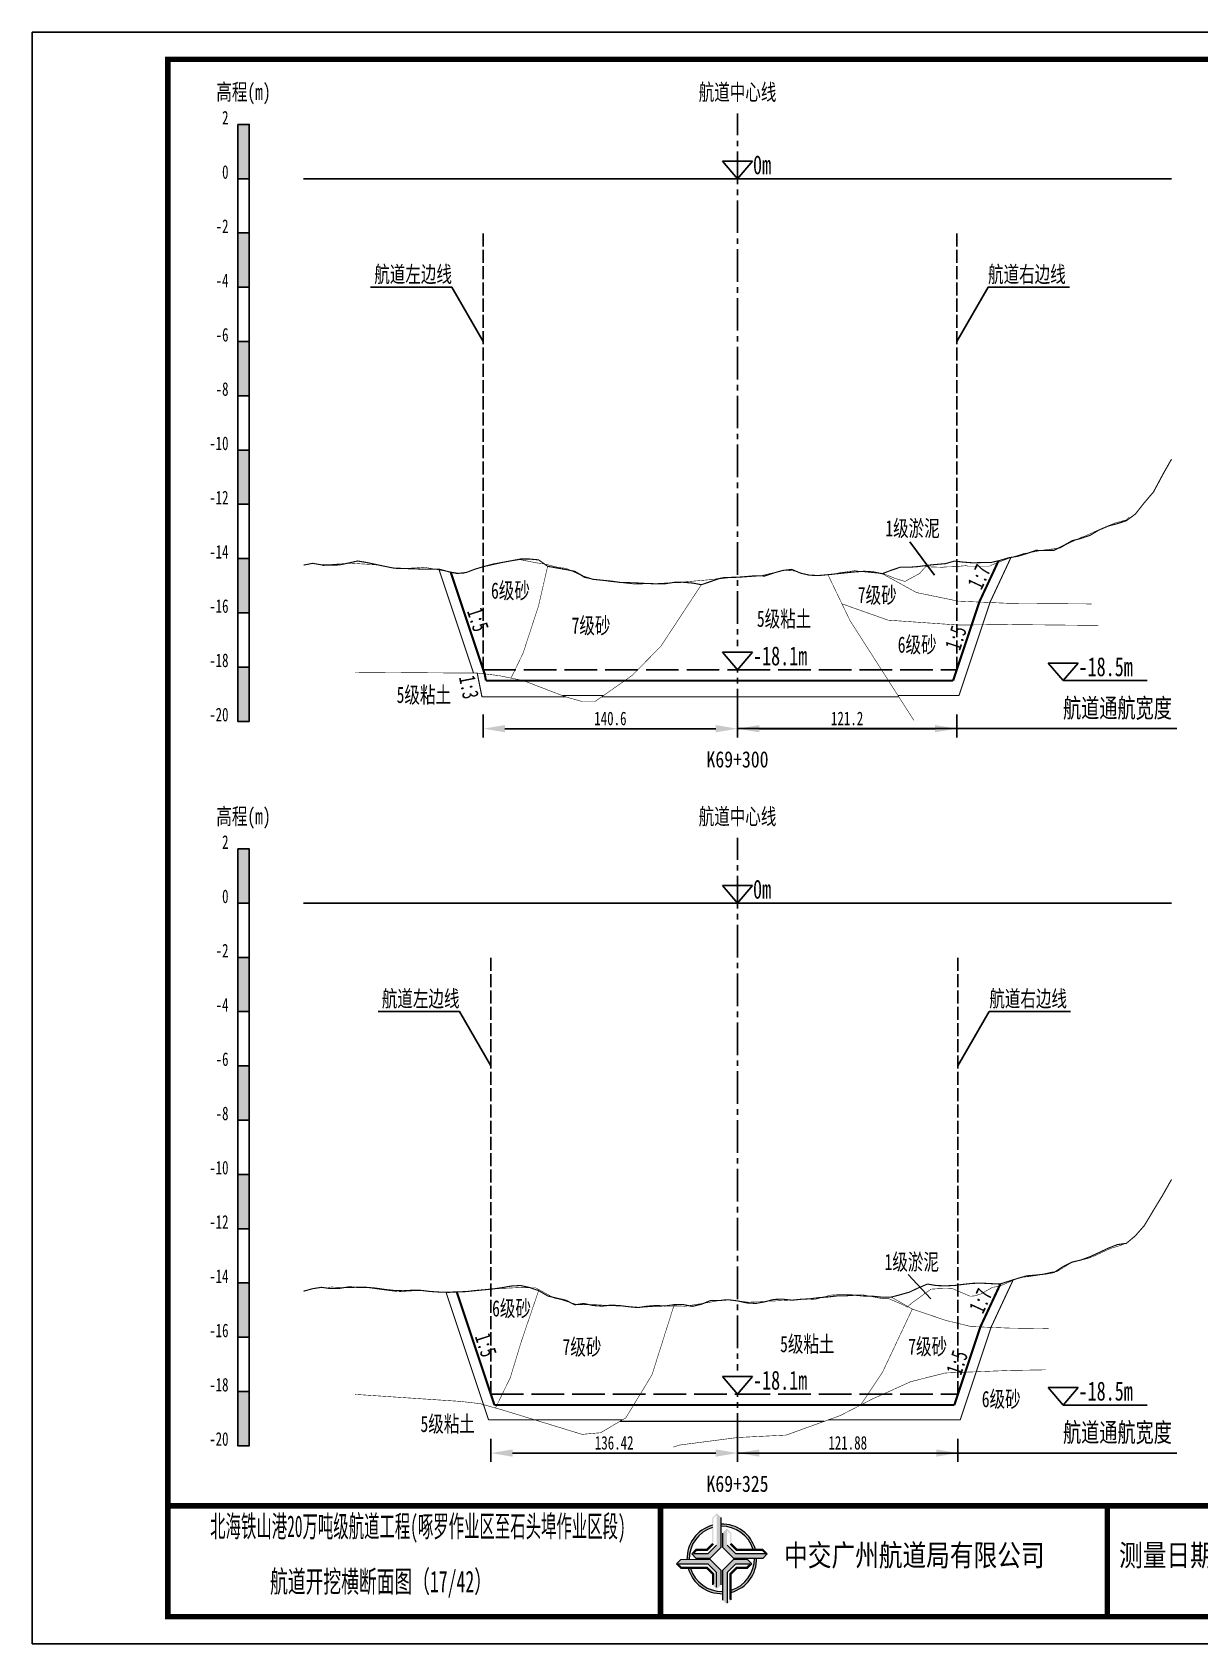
# Model space of a CAD drawing. Header units: millimetres. Extents: x 0 to 1680, y -8762 to 0.
# Drawn here: x 0 to 215.2, y -8761.5 to -8464.5 of the extents above; entities that cross this region are included whole.
import ezdxf
from ezdxf.enums import TextEntityAlignment as Align

# ---------------------------------------------------------------- set-up
doc = ezdxf.new("R2010")
doc.units = ezdxf.units.MM
for name, pattern in [('ACAD_ISO02W100', [15, 12, -3]), ('ACAD_ISO05W100', [33, 24, -3, 0, -3, 0, -3]), ('CENTER2', [1.125, 0.75, -0.125, 0.125, -0.125])]:
    doc.linetypes.add(name, pattern=pattern)
for name, color, linetype in [('0-桩号', 1, 'Continuous'), ('0-航道左右边线标注', 8, 'Continuous'), ('1-疏浚底高', 7, 'Continuous'), ('1-通航宽度', 7, 'Continuous'), ('1-通航底高', 7, 'Continuous'), ('202601', 5, 'Continuous'), ('DMX', 20, 'Continuous'), ('L1', 7, 'Continuous'), ('图幅外框线', 145, 'Continuous'), ('地质分层', 6, 'Continuous'), ('坡比', 1, 'Continuous'), ('尺寸标注', 1, 'Continuous'), ('开挖线', 4, 'Continuous'), ('标尺', 7, 'Continuous'), ('超挖线', 3, 'Continuous'), ('辅助框', 7, 'Continuous'), ('通航底面线', 7, 'ACAD_ISO02W100')]:
    doc.layers.add(name, color=color, linetype=linetype)
doc.styles.get("Standard").update_dxf_attribs({"font": 'arial.ttf'})
doc.styles.add('仿宋', font='仿宋_GB2312.ttf', dxfattribs={"width": 0.8})
doc.styles.add('仿宋GB2312', font='仿宋_GB2312.ttf', dxfattribs={"width": 0.7, "height": 2.5})
doc.styles.add('仿宋体', font='仿宋_GB2312.ttf', dxfattribs={"width": 0.8})
doc.dimstyles.new('2000', dxfattribs={"dimtxt": 3, "dimasz": 2.5, "dimexe": 1.25, "dimexo": 0.625, "dimtad": 1, "dimlfac": 2, "dimdsep": 46, "dimtxsty": 'Standard', "dimcen": 2.5, "dimadec": 0, "dimazin": 0, "dimtfac": 1, "dimtmove": 0, "dimatfit": 3, "dimfxl": 0, "dimarcsym": 0})

# ---------------------------------------------------------------- blocks, each defined once
blk = doc.blocks.new('标尺')
at = {"layer": '标尺', "linetype": 'Continuous'}
for points in [[(-2.116669999959413, 100), (0, 100), (0, 90), (-2.116669999959413, 90)], [(-2.116669999959413, 80), (0, 80), (0, 70), (-2.116669999959413, 70)], [(-2.116669999959413, 60), (0, 60), (0, 50), (-2.116669999959413, 50)], [(-2.116669999959413, 40), (0, 40), (0, 30), (-2.116669999959413, 30)], [(-2.116669999959413, 20), (0, 20), (0, 10), (-2.116669999959413, 10)], [(-2.116669999959413, 0), (0, 0), (0, -10), (-2.116669999959413, -10)]]:
    blk.add_hatch(color=256, dxfattribs=at).paths.add_polyline_path(points)
for p, q in [((-2.116669999959413, -10), (-2.116669999959413, 100)), ((0, -10), (0, 100)), ((-2.116669999959413, 80), (0, 80)), ((-2.116669999959413, 70), (0, 70)), ((-2.116669999959413, 60), (0, 60)), ((-2.116669999959413, 50), (0, 50)), ((-2.116669999959413, 40), (0, 40)), ((-2.116669999959413, 30), (0, 30)), ((-2.116669999959413, 20), (0, 20)), ((-2.116669999959413, 10), (0, 10)), ((-2.116669999959413, 0), (0, 0)), ((-2.116669999959413, -10), (0, -10))]:
    blk.add_line(p, q, dxfattribs=at)
at = {"layer": '标尺'}
for points in [[(-2.116669999959413, 100), (0, 100), (0, 90), (-2.116669999959413, 90)], [(-2.116669999959413, 100), (0, 100), (0, 90), (-2.116669999959413, 90)], [(-2.116669999959413, 80), (0, 80), (0, 70), (-2.116669999959413, 70)], [(-2.116669999959413, 80), (0, 80), (0, 70), (-2.116669999959413, 70)], [(-2.116669999959413, 60), (0, 60), (0, 50), (-2.116669999959413, 50)], [(-2.116669999959413, 60), (0, 60), (0, 50), (-2.116669999959413, 50)], [(-2.116669999959413, 40), (0, 40), (0, 30), (-2.116669999959413, 30)], [(-2.116669999959413, 40), (0, 40), (0, 30), (-2.116669999959413, 30)], [(-2.116669999959413, 20), (0, 20), (0, 10), (-2.116669999959413, 10)], [(-2.116669999959413, 20), (0, 20), (0, 10), (-2.116669999959413, 10)], [(-2.116669999959413, 0), (0, 0), (0, -10), (-2.116669999959413, -10)], [(-2.116669999959413, 0), (0, 0), (0, -10), (-2.116669999959413, -10)]]:
    blk.add_lwpolyline(points, close=True, dxfattribs=at)
at = {"layer": '标尺', "style": '仿宋GB2312', "width": 0.7}
blk.add_text('高程(m)', height=3, dxfattribs=at).set_placement((-1.058334999950603, 106.0000000009313), align=Align.MIDDLE_CENTER)
for s, p in [('2', (-3.816669999971054, 100)), ('0', (-3.816669999971054, 90)), ('-2', (-3.816669999971054, 80)), ('-4', (-3.816669999971054, 70)), ('-6', (-3.816669999971054, 60)), ('-8', (-3.816669999971054, 50)), ('-10', (-3.816669999971054, 40)), ('-12', (-3.816669999971054, 30)), ('-14', (-3.816669999971054, 20)), ('-16', (-3.816669999971054, 10)), ('-18', (-3.816669999971054, 0)), ('-20', (-3.816669999971054, -10))]:
    blk.add_text(s, height=2.5, dxfattribs=at).set_placement(p, align=Align.RIGHT)
blk = doc.blocks.new('*D237')
at = {"layer": 'Defpoints', "color": 0, "ltscale": 0.5}
for p in [(83.13271095923291, -8582), (130, -8582), (130, -8592.852898100908)]:
    blk.add_point(p, dxfattribs=at)
at = {"layer": '尺寸标注', "color": 0, "lineweight": -2, "ltscale": 0.5}
for p, q in [((83.13271095923291, -8590.25), (83.13271095923291, -8594.452898100908)), ((130, -8590.25), (130, -8594.452898100908)), ((87.13271095923291, -8592.852898100908), (126, -8592.852898100908))]:
    blk.add_line(p, q, dxfattribs=at)
at = {"layer": '尺寸标注', "color": 0, "ltscale": 0.5}
for points in [[(87.13271095923291, -8592.186231434242), (87.13271095923291, -8593.519564767574), (83.13271095923291, -8592.852898100908)], [(126, -8592.186231434242), (126, -8593.519564767574), (130, -8592.852898100908)]]:
    blk.add_solid(points, dxfattribs=at)
at = {"layer": '尺寸标注', "color": 0, "ltscale": 0.5, "insert": (106.5663554796164, -8590.977898100908), "char_height": 2.5, "attachment_point": 5, "style": '仿宋GB2312'}
blk.add_mtext('140.6', dxfattribs=at)
blk = doc.blocks.new('*D238')
at = {"layer": 'Defpoints', "color": 0, "ltscale": 0.5}
for p in [(84.5277991896918, -8715.5), (130, -8715.5), (130, -8726.352867684845)]:
    blk.add_point(p, dxfattribs=at)
at = {"layer": '尺寸标注', "color": 0, "lineweight": -2, "ltscale": 0.5}
for p, q in [((84.5277991896918, -8723.75), (84.5277991896918, -8727.952867684846)), ((130, -8723.75), (130, -8727.952867684846)), ((88.5277991896918, -8726.352867684845), (126, -8726.352867684845))]:
    blk.add_line(p, q, dxfattribs=at)
at = {"layer": '尺寸标注', "color": 0, "ltscale": 0.5}
for points in [[(88.5277991896918, -8725.68620101818), (88.5277991896918, -8727.019534351512), (84.5277991896918, -8726.352867684845)], [(126, -8725.68620101818), (126, -8727.019534351512), (130, -8726.352867684845)]]:
    blk.add_solid(points, dxfattribs=at)
at = {"layer": '尺寸标注', "color": 0, "ltscale": 0.5, "insert": (107.2638995948459, -8724.477867684845), "char_height": 2.5, "attachment_point": 5, "style": '仿宋GB2312'}
blk.add_mtext('136.42', dxfattribs=at)
blk = doc.blocks.new('*D33')
at = {"layer": 'Defpoints', "color": 0, "ltscale": 0.5}
for p in [(130, -8582), (170.399614835463, -8582), (170.399614835463, -8592.852842388398)]:
    blk.add_point(p, dxfattribs=at)
at = {"layer": '尺寸标注', "color": 0, "lineweight": -2, "ltscale": 0.5}
for p, q in [((130, -8590.25), (130, -8594.452842388398)), ((170.399614835463, -8590.25), (170.399614835463, -8594.452842388398)), ((134, -8592.852842388398), (166.399614835463, -8592.852842388398))]:
    blk.add_line(p, q, dxfattribs=at)
at = {"layer": '尺寸标注', "color": 0, "ltscale": 0.5}
for points in [[(134, -8592.186175721732), (134, -8593.519509055064), (130, -8592.852842388398)], [(166.399614835463, -8592.186175721732), (166.399614835463, -8593.519509055064), (170.399614835463, -8592.852842388398)]]:
    blk.add_solid(points, dxfattribs=at)
at = {"layer": '尺寸标注', "color": 0, "ltscale": 0.5, "insert": (150.1998074177315, -8590.977842388398), "char_height": 2.5, "attachment_point": 5, "style": '仿宋GB2312'}
blk.add_mtext('121.2', dxfattribs=at)
blk = doc.blocks.new('*D34')
at = {"layer": 'Defpoints', "color": 0, "ltscale": 0.5}
for p in [(130, -8715.5), (170.626799936153, -8715.5), (170.626799936153, -8726.352811647663)]:
    blk.add_point(p, dxfattribs=at)
at = {"layer": '尺寸标注', "color": 0, "lineweight": -2, "ltscale": 0.5}
for p, q in [((130, -8723.75), (130, -8727.952811647663)), ((170.626799936153, -8723.75), (170.626799936153, -8727.952811647663)), ((134, -8726.352811647663), (166.626799936153, -8726.352811647663))]:
    blk.add_line(p, q, dxfattribs=at)
at = {"layer": '尺寸标注', "color": 0, "ltscale": 0.5}
for points in [[(134, -8725.686144980997), (134, -8727.019478314329), (130, -8726.352811647663)], [(166.626799936153, -8725.686144980997), (166.626799936153, -8727.019478314329), (170.626799936153, -8726.352811647663)]]:
    blk.add_solid(points, dxfattribs=at)
at = {"layer": '尺寸标注', "color": 0, "ltscale": 0.5, "insert": (150.3133999680765, -8724.477811647663), "char_height": 2.5, "attachment_point": 5, "style": '仿宋GB2312'}
blk.add_mtext('121.88', dxfattribs=at)
blk = doc.blocks.new('通航底高')
at = {"layer": '1-通航底高'}
for p, q in [((-2.762494692986365, 3.232132659759372), (5.923793651163578e-06, 6.932765245437622e-06)), ((2.762506540631875, 3.232132659759372), (-2.762494692986365, 3.232132659759372)), ((5.923793651163578e-06, 6.932765245437622e-06), (2.762506540631875, 3.232132659759372))]:
    blk.add_line(p, q, dxfattribs=at)
at = {"layer": '1-通航底高', "style": '仿宋', "width": 0.7}
blk.add_attdef('通航底高', (2.856129719933961, 0.8203305718488991), '', height=3.5, dxfattribs=at)
blk = doc.blocks.new('疏浚底高')
at = {"layer": '1-疏浚底高'}
for p, q in [((-2.762500616780017, 3.232125726994127), (0, 0)), ((2.762500616838224, 3.232125726994127), (-2.762500616780017, 3.232125726994127)), ((0, 0), (2.762500616838224, 3.232125726994127)), ((-5.923793651163578e-06, -6.932765245437622e-06), (15.51466270413067, -6.932765245437622e-06))]:
    blk.add_line(p, q, dxfattribs=at)
at = {"layer": '1-疏浚底高', "style": '仿宋', "width": 0.7}
blk.add_attdef('疏浚底高', (2.856123796140309, 0.8203236390836537), '', height=3.5, dxfattribs=at)

msp = doc.modelspace()

# ---------------------------------------------------------------- hatches: boundary and pattern name
at = {"layer": '辅助框'}
h = msp.add_hatch(color=5, dxfattribs=at)
h.paths.add_polyline_path([(126.9546421006706, -8738.245531914723), (126.1757059281853, -8737.467633330834), (125.3669512681749, -8738.276153838646), (125.3669512681749, -8743.036597661983), (124.2904413530019, -8744.112023077023), (122.3438002488699, -8744.112023077023), (121.5476570176866, -8744.907358599197), (122.3430715379503, -8745.699178399098), (124.9786409013358, -8745.699178399098), (126.9546421006706, -8743.723855132592)])
h.paths.add_polyline_path([(126.1454878373828, -8743.335033672583), (124.5901777513114, -8744.890380010616), (121.8645652055529, -8744.890380010616), (122.4652603746143, -8744.292388775122), (124.4098916063097, -8744.292388775122), (125.546555677959, -8743.124466802608), (125.546555677959, -8738.36502188064), (126.1454878373828, -8737.767331255447)], flags=16)
h = msp.add_hatch(color=5, dxfattribs=at)
edge = h.paths.add_edge_path()
edge.add_ellipse((127.1048981645194, -8745.849361724388), major_axis=(-6.017077195920141, 1.733884546287947e-06), ratio=0.9999999825377229, start_angle=-73.21171767175571, end_angle=1.446762146054482, ccw=False)
edge.add_line((125.3669512681749, -8740.088740435134), (125.3669512681749, -8739.66756462265))
edge.add_ellipse((127.1048981645194, -8745.849361724388), major_axis=(-6.421454345493813, 3.783831980513644e-06), ratio=0.9999999825377264, start_angle=-74.29719975771904, end_angle=1.35689506309039)
edge.add_line((120.6852443925527, -8746.001418438209), (121.089739078888, -8746.00127962519))
edge = h.paths.add_edge_path()
edge.add_ellipse((127.1048981645194, -8745.849361724388), major_axis=(-6.017077195920906, 2.624791690933952e-07), ratio=0.9999999825377339, start_angle=196.7802887631043, end_angle=271.43091869106274, ccw=False)
edge.add_line((132.8657615312126, -8744.112217217458), (133.2869208646503, -8744.112217217458))
edge.add_ellipse((127.1048981645194, -8745.849361724388), major_axis=(-6.42145434549481, 2.055023733972632e-07), ratio=0.9999999825377471, start_angle=195.6953323995753, end_angle=271.3407921785149)
edge.add_line((126.9546421006706, -8739.429665483964), (126.9546421006706, -8739.83416081859))
edge = h.paths.add_edge_path()
edge.add_ellipse((127.1048981645194, -8745.849361724388), major_axis=(-6.421454345494847, 2.398647111377442e-07), ratio=0.9999999825377328, start_angle=105.7065267224622, end_angle=181.3336320078198)
edge.add_line((133.524613075414, -8745.699907793532), (133.1201189922181, -8745.699907793532))
edge.add_ellipse((127.1048981645194, -8745.849361724388), major_axis=(-6.017077195920033, 3.038804149501319e-06), ratio=0.9999999825377467, start_angle=106.79232762585761, end_angle=181.4233031416354, ccw=False)
edge.add_line((128.8432505388048, -8751.609860479366), (128.8432505388048, -8752.031044626961))
edge = h.paths.add_edge_path()
edge.add_ellipse((127.1048981645194, -8745.849361724388), major_axis=(6.017077195919978, 2.129043967020969e-06), ratio=0.9999999825377341, start_angle=196.8039056354283, end_angle=271.4347580706571, ccw=False)
edge.add_line((121.344752037206, -8747.588882915747), (120.9235845126298, -8747.589027449381))
edge.add_ellipse((127.1048981645194, -8745.849361724388), major_axis=(6.421454345494965, 1.010893226884053e-06), ratio=0.9999999825377122, start_angle=195.7186902341801, end_angle=271.3444001294426)
edge.add_line((127.2555596849111, -8752.269048223508), (127.2555596849111, -8751.864552247775))
h = msp.add_hatch(color=5, dxfattribs=at)
h.paths.add_polyline_path([(129.2303930924919, -8745.699907793532), (134.7087164384511, -8745.699907793532), (135.4866149797228, -8744.92097168542), (134.6780945359853, -8744.112217217458), (129.9176505204823, -8744.112217217458), (128.8422251481798, -8743.035707109939), (128.8422251481798, -8741.089066240798), (128.0468895402637, -8740.292922881616), (127.2550698900011, -8741.088337358964), (127.2550698900011, -8743.723906744015)])
h.paths.add_polyline_path([(128.0638683000293, -8743.33544348718), (128.0638683000293, -8740.609831133377), (128.6618594285634, -8741.2105261531), (128.6618594285634, -8743.155157427322), (129.8297815507439, -8744.291821563256), (134.5892263871816, -8744.291821563256), (135.1869169908252, -8744.89075359441), (129.6192146592823, -8744.89075359441)], flags=16)
h = msp.add_hatch(color=5, dxfattribs=at)
h.paths.add_polyline_path([(124.9782503556993, -8745.99994512273), (119.4999273301747, -8746.001825176489), (118.7222961381462, -8746.781028228295), (119.5310940782216, -8747.589505327713), (124.291537837365, -8747.587871709835), (125.3673325639454, -8748.664012334835), (125.3680006059197, -8750.610653374684), (126.163609395006, -8751.40652363826), (126.9551560136464, -8750.610837432396), (126.9542515550342, -8747.975268389237)])
h.paths.add_polyline_path([(126.145586488494, -8748.36400901438), (126.146521858373, -8751.089621367944), (125.5483246263054, -8750.489131426346), (125.5476572892752, -8748.54450032283), (124.3793451341179, -8747.408237114918), (119.619900575408, -8747.40987039138), (119.0220044663933, -8746.81114343835), (124.58970649887, -8746.80923279382)], flags=16)
h = msp.add_hatch(color=5, dxfattribs=at)
h.paths.add_polyline_path([(129.2315609056142, -8745.999116607201), (127.2555596849111, -8747.974439873708), (127.2555596849111, -8753.452763262285), (128.0344958787647, -8754.230661675465), (128.8432505388048, -8753.422141167652), (128.8432505388048, -8748.661697344316), (129.9197604539481, -8747.586271929276), (131.86640155808, -8747.586271929276), (132.6625447679249, -8746.790936407102), (131.8671302476612, -8745.999116607201)])
h.paths.add_polyline_path([(129.6200240770069, -8746.807915166866), (132.3456365800586, -8746.807915166866), (131.7449414323357, -8747.405906231177), (129.8003101793018, -8747.405906231177), (128.6636461076525, -8748.573828203691), (128.6636461076525, -8753.33327312566), (128.0647139695671, -8753.930963750852), (128.0647139695671, -8748.363261333716)], flags=16)

# ---------------------------------------------------------------- linework, layer by layer
at = {"layer": '0-航道左右边线标注', "linetype": 'ACAD_ISO02W100', "ltscale": 0.2}
for points in [[(83.13271095923301, -8582), (83.13271095923301, -8501.5)], [(170.3996148354627, -8582), (170.3996148354627, -8501.5)], [(84.5277991896919, -8715.5), (84.5277991896919, -8635)], [(170.6267999361526, -8715.5), (170.6267999361526, -8635)]]:
    msp.add_lwpolyline(points, dxfattribs=at)
at = {"layer": '0-航道左右边线标注'}
for points in [[(83.13271095923291, -8521.5), (77.35920826736573, -8511.499999999984), (62.35920826736573, -8511.49999999994)], [(170.399614835463, -8521.5), (176.1731175273884, -8511.500000000016), (191.1731175273884, -8511.50000000006)], [(84.5277991896918, -8655), (78.75429649782463, -8644.999999999984), (63.75429649782463, -8644.99999999994)], [(170.626799936153, -8655), (176.4003026280784, -8645.000000000016), (191.4003026280784, -8645.00000000006)]]:
    msp.add_lwpolyline(points, dxfattribs=at)
at = {"layer": '1-通航宽度'}
for points in [[(130, -8592.85), (211, -8592.85)], [(130, -8726.35), (211, -8726.35)]]:
    msp.add_lwpolyline(points, dxfattribs=at)
at = {"layer": '202601', "color": 1, "linetype": 'Continuous', "const_width": 0.1}
for points in [[(53.39299999980018, -8562.85), (54.89333333313319, -8562.649997711183), (55.12666666646719, -8562.600001335144), (56.37999999980018, -8562.499999046324), (58.22333333313318, -8562.40000152588), (58.78333333313319, -8562.350000381472), (63.18666666646718, -8562.649997711183), (63.71666666646718, -8562.699998855593), (63.80666666646718, -8562.699998855593), (63.90333333313319, -8562.699998855593), (67.33333333313317, -8563.400000572205), (70.92999999980017, -8563.200000762941), (72.09333333313319, -8563.09999847412), (73.10666666646719, -8563.250001907347), (75.51999999980018, -8563.699997901917), (78.92999999980017, -8564.250000953676), (79.36999999980017, -8564.250000953676), (79.78999999980016, -8564.149998664856), (82.45666666646719, -8563.200000762941), (85.10999999980018, -8562.600001335144), (87.35999999980018, -8562.099999427795), (89.91999999980018, -8561.699999809263), (93.0066666664672, -8562.299999237062), (94.20666666646719, -8562.449997901917), (97.00333333313318, -8563.149999618532), (98.40999999980016, -8563.299998283388), (100.9899999998002, -8564.500001907347), (101.7433333331332, -8564.999999046326), (103.3333333331332, -8565.300001144407), (106.6733333331332, -8565.750001907347), (110.9799999998002, -8566.199997901917), (111.2799999998002, -8566.199997901917), (111.4699999998002, -8566.199997901917), (114.7999999998001, -8566.100000381468), (115.0899999998002, -8566.100000381468), (119.6799999998002, -8565.849999427795), (124.8699999998002, -8565.399998664856), (125.0533333331332, -8565.399998664856), (125.2499999998002, -8565.399998664856), (127.5566666664672, -8564.949997901918), (129.6133333331332, -8564.90000152588), (130.1733333331332, -8564.90000152588), (130.7466666664672, -8564.949997901918), (134.2466666664672, -8564.700001716614), (135.4033333331332, -8564.39999961853), (138.7366666664672, -8563.65000152588), (140.5999999998002, -8563.800000190739), (143.1199999998002, -8564.599999427795), (144.3233333331332, -8564.599999427795), (147.3733333331332, -8564.45000076294), (148.6399999998002, -8564.149998664856), (151.4899999998002, -8563.749999046326), (151.5866666664672, -8563.749999046326), (151.6799999998002, -8563.749999046326), (152.8733333331332, -8563.899997711182), (156.3499999998002, -8564.250000953676), (156.9233333331332, -8564.300002098083), (159.0133333331332, -8565.14999771118), (160.6233333331332, -8565.64999961853), (160.8099999998002, -8565.750001907347), (163.5533333331331, -8564.250000953676), (164.6699999998002, -8563.000000953676), (167.4166666664672, -8563.09999847412), (167.7699999998002, -8563.200000762941), (168.0199999998002, -8563.050002098083), (170.0366666664672, -8563.000000953676), (172.1766666664672, -8562.800001144407), (172.4133333331332, -8562.899998664856), (172.6633333331332, -8562.899998664856), (176.4433333331332, -8562.899998664856), (176.9333333331332, -8562.649997711183), (179.8666666664672, -8561.5), (182.2366666664672, -8560.750001907347), (182.7099999998002, -8560.59999847412), (185.2466666664672, -8560.149997711182), (185.6866666664672, -8560.050000190737), (186.6633333331332, -8559.900001525883), (189.4999999998002, -8559.549998283388), (190.6999999998002, -8558.850001335144), (193.4566666664672, -8557.550000190737), (194.0666666664672, -8557.35000038147), (195.9166666664672, -8556.5), (198.2633333331332, -8555.500000953674), (199.5666666664672, -8554.949997901917), (201.6366666664671, -8554.399999618532), (202.1666666664672, -8553.850001335144)], [(54.5159999999992, -8696.049999998837), (54.5661851851842, -8695.900001524717), (54.7928518518512, -8695.799999235896), (55.1995185185182, -8695.74999809149), (57.6061851851842, -8695.900001524717), (57.8795185185182, -8695.900001524717), (59.4195185185182, -8695.850000380306), (61.40285185185121, -8695.850000380306), (62.0528518518512, -8695.900001524717), (64.9595185185182, -8696.300001143245), (66.9828518518512, -8696.55000209692), (67.79618518518419, -8696.599998472957), (71.7695185185182, -8696.350002287654), (71.77285185185121, -8696.350002287654), (71.7761851851842, -8696.350002287654), (74.41618518518419, -8696.700000761775), (75.8895185185182, -8696.750001906184), (76.5495185185182, -8696.79999828222), (79.2528518518512, -8696.649999617366), (81.59285185185121, -8696.350002287654), (85.30951851851822, -8696.050000189573), (85.51618518518421, -8696.050000189573), (85.6028518518512, -8696.050000189573), (85.81285185185118, -8696.050000189573), (88.84951851851821, -8695.900001524717), (89.87285185185118, -8695.850000380306), (91.48618518518421, -8695.900001524717), (92.7695185185182, -8695.900001524717), (93.9795185185182, -8696.55000209692), (96.2328518518512, -8697.80000209692), (97.3895185185182, -8698.04999828222), (100.4095185185182, -8699.00000095251), (103.6195185185182, -8699.00000095251), (106.8928518518512, -8699.200000761775), (110.0495185185182, -8699.349999426631), (112.2195185185182, -8699.499998091489), (115.1495185185182, -8699.299998282222), (115.3228518518512, -8699.299998282222), (115.4761851851842, -8699.299998282222), (119.5195185185182, -8699.250001906184), (120.3461851851842, -8699.299998282222), (120.9195185185182, -8699.200000761775), (124.3728518518512, -8698.649997710017), (127.7261851851842, -8698.04999828222), (128.1295185185182, -8698.04999828222), (128.6728518518512, -8698.099999426631), (131.9061851851842, -8698.550000189573), (134.8128518518512, -8698.449997900752), (135.6995185185182, -8698.299999235896), (136.2528518518512, -8698.350000380306), (140.9428518518512, -8698.099999426631), (142.7095185185182, -8697.950000761777), (144.1861851851842, -8698.04999828222), (147.1861851851842, -8697.249999045162), (148.0861851851842, -8697.199997900752), (148.6195185185182, -8697.150001524717), (152.6595185185182, -8697.199997900752), (152.8928518518512, -8697.199997900752), (153.1495185185182, -8697.199997900752), (156.6495185185182, -8697.899999617368), (157.8928518518512, -8697.899999617368), (160.3128518518512, -8698.949999808101), (161.2795185185182, -8699.45000171545), (162.1228518518512, -8698.699998854428), (165.6461851851842, -8696.149997710017), (167.1661851851842, -8696.050000189573), (169.5161851851842, -8695.999999045162), (172.8661851851842, -8697.449998854428), (173.6061851851842, -8697.399997710017), (174.8228518518512, -8697.049999235896), (177.0128518518512, -8695.799999235896), (178.1295185185182, -8695.65000057104), (179.6061851851842, -8695.050001143245), (181.9195185185182, -8694.000000952512), (183.4695185185182, -8693.850002287656), (185.2761851851842, -8693.60000133398), (187.9128518518512, -8693.000001906184), (188.8828518518512, -8692.899999617366), (190.9028518518512, -8691.649999617364), (191.8295185185182, -8691.10000133398), (192.7628518518512, -8690.949997900752), (194.6595185185182, -8690.450000761775), (195.6061851851842, -8690.100002287654), (198.7395185185182, -8688.649997710017), (200.5661851851842, -8688.099999426631), (201.7995185185182, -8687.600002287656), (202.3495185185182, -8687.100000380306)]]:
    msp.add_lwpolyline(points, dxfattribs=at)
at = {"layer": 'DMX', "color": 7, "linetype": 'Continuous', "const_width": 0.2}
for points in [[(49.99999999999972, -8562.709999999963), (50, -8562.709999999963), (51.66666666668607, -8562.379999999888), (53.33333333331393, -8562.660000000149), (55, -8562.694999999832), (56.66666666668607, -8562.674999999814), (58.33333333331393, -8562.314999999944), (60, -8561.950000000186), (61.66666666668607, -8562.23499999987), (63.33333333331393, -8562.584999999963), (65, -8562.935000000056), (66.66666666668607, -8563.26500000013), (68.33333333331393, -8563.325000000186), (70, -8563.379999999888), (71.66666666668607, -8563.439999999944), (73.33333333331393, -8563.470000000205), (75, -8563.450000000186), (76.66666666668607, -8563.910000000149), (78.33333333331393, -8564.259999999776), (80, -8564.069999999832), (81.66666666668607, -8563.435000000056), (83.33333333331393, -8562.939999999944), (85, -8562.51500000013), (86.66666666668607, -8562.205000000075), (88.33333333331393, -8561.904999999795), (90, -8561.584999999963), (91.66666666668607, -8561.584999999963), (93.33333333331393, -8561.740000000224), (95, -8562.924999999814), (96.66666666668607, -8563.23499999987), (98.33333333331393, -8563.51500000013), (100, -8563.85999999987), (101.6666666666861, -8564.805000000168), (103.3333333333139, -8565.325000000186), (105, -8565.490000000224), (106.6666666666861, -8565.654999999795), (108.3333333333139, -8565.89000000013), (110, -8565.944999999832), (111.6666666666861, -8566.009999999776), (113.3333333333139, -8566.100000000093), (115, -8566.149999999907), (116.6666666666861, -8566.14000000013), (118.3333333333139, -8565.884999999776), (120, -8565.870000000112), (121.6666666666861, -8566.009999999776), (123.3333333333139, -8566.314999999944), (125, -8565.754999999888), (126.6666666666861, -8565.185000000056), (128.3333333333139, -8564.995000000112), (130, -8564.944999999832), (131.6666666666861, -8564.810000000056), (133.3333333333139, -8564.665000000037), (135, -8564.714999999851), (136.6666666666861, -8564.165000000037), (138.3333333333139, -8563.689999999944), (140, -8563.495000000112), (141.6666666666861, -8564.205000000075), (143.3333333333139, -8564.569999999832), (145, -8564.625), (146.6666666666861, -8564.475000000093), (148.3333333333139, -8564.299999999814), (150, -8564.120000000112), (151.6666666666861, -8563.955000000075), (153.3333333333139, -8563.850000000093), (155, -8563.950000000186), (156.6666666666861, -8564.290000000037), (158.3333333333139, -8563.654999999795), (160, -8563.095000000205), (161.6666666666861, -8563.100000000093), (163.3333333333139, -8562.975000000093), (165, -8562.745000000112), (166.6666666666861, -8562.580000000075), (168.3333333333139, -8562.435000000056), (170, -8561.959999999963), (171.6666666666861, -8562.160000000149), (173.3333333333139, -8562.285000000149), (175, -8562.245000000112), (176.6666666666861, -8562.245000000112), (178.3333333333139, -8561.850000000093), (180, -8561.354999999981), (181.6666666666861, -8561.080000000075), (183.3333333333139, -8560.575000000186), (185, -8559.990000000224), (186.6666666666861, -8560), (188.3333333333139, -8559.98499999987), (190, -8559.149999999907), (191.6666666666861, -8558.214999999851), (193.3333333333139, -8557.779999999795), (195, -8557.214999999851), (196.6666666666861, -8556.214999999851), (198.3333333333139, -8555.504999999888), (200, -8555.064999999944), (201.6666666666861, -8554.524999999907), (203.3333333333139, -8553.299999999814), (205, -8551.185000000056), (206.6666666666861, -8549.23499999987), (208.3333333333139, -8546.115000000224), (210, -8543.165000000037)], [(49.99999999999974, -8696.529999999795), (50, -8696.529999999795), (51.66666666668607, -8696.064999999944), (53.33333333331393, -8695.805000000168), (55, -8696.044999999925), (56.66666666668607, -8695.995000000112), (58.33333333331393, -8695.725000000093), (60, -8695.814999999944), (61.66666666668607, -8695.814999999944), (63.33333333331393, -8695.959999999963), (65, -8696.205000000075), (66.66666666668607, -8696.379999999888), (68.33333333331393, -8696.439999999944), (70, -8696.350000000093), (71.66666666668607, -8696.370000000112), (73.33333333331393, -8696.575000000186), (75, -8696.680000000168), (76.66666666668607, -8696.705000000075), (78.33333333331393, -8696.649999999907), (80, -8696.595000000205), (81.66666666668607, -8696.419999999925), (83.33333333331393, -8696.259999999776), (85, -8696.095000000205), (86.66666666668607, -8695.865000000224), (88.33333333331393, -8695.564999999944), (90, -8695.475000000093), (91.66666666668607, -8695.839999999851), (93.33333333331393, -8696.415000000037), (95, -8697.395000000019), (96.66666666668607, -8697.799999999814), (98.33333333331393, -8698.180000000168), (100, -8699.024999999907), (101.6666666666861, -8698.794999999925), (103.3333333333139, -8699.149999999907), (105, -8699.274999999907), (106.6666666666861, -8699.089999999851), (108.3333333333139, -8699.180000000168), (110, -8699.39000000013), (111.6666666666861, -8699.544999999925), (113.3333333333139, -8699.290000000037), (115, -8699.160000000149), (116.6666666666861, -8699.25), (118.3333333333139, -8699), (120, -8698.990000000224), (121.6666666666861, -8699.319999999832), (123.3333333333139, -8698.930000000168), (125, -8698.259999999776), (126.6666666666861, -8698.240000000224), (128.3333333333139, -8698.100000000093), (130, -8698.310000000056), (131.6666666666861, -8698.680000000168), (133.3333333333139, -8698.779999999795), (135, -8698.490000000224), (136.6666666666861, -8698.040000000037), (138.3333333333139, -8697.990000000224), (140, -8698.180000000168), (141.6666666666861, -8698.01500000013), (143.3333333333139, -8697.930000000168), (145, -8697.709999999963), (146.6666666666861, -8697.584999999963), (148.3333333333139, -8697.39000000013), (150, -8697.35999999987), (151.6666666666861, -8697.254999999888), (153.3333333333139, -8697.410000000149), (155, -8697.455000000075), (156.6666666666861, -8697.629999999888), (158.3333333333139, -8697.604999999981), (160, -8697.174999999814), (161.6666666666861, -8696.700000000186), (163.3333333333139, -8695.915000000037), (165, -8695.209999999963), (166.6666666666861, -8695.48499999987), (168.3333333333139, -8695.535000000149), (170, -8695.464999999851), (171.6666666666861, -8695.254999999888), (173.3333333333139, -8695.075000000186), (175, -8695.040000000037), (176.6666666666861, -8695.125), (178.3333333333139, -8695.200000000186), (180, -8694.689999999944), (181.6666666666861, -8694.149999999907), (183.3333333333139, -8693.689999999944), (185, -8693.555000000168), (186.6666666666861, -8693.365000000224), (188.3333333333139, -8693.069999999832), (190, -8691.98499999987), (191.6666666666861, -8691.165000000037), (193.3333333333139, -8690.76500000013), (195, -8690.149999999907), (196.6666666666861, -8689.384999999776), (198.3333333333139, -8688.595000000205), (200, -8687.935000000056), (201.6666666666861, -8687.705000000075), (203.3333333333139, -8686.310000000056), (205, -8684.399999999907), (206.6666666666861, -8681.604999999981), (208.3333333333139, -8678.875), (210, -8675.919999999925)]]:
    msp.add_lwpolyline(points, dxfattribs=at)
at = {"layer": 'L1', "linetype": 'CENTER2', "ltscale": 8}
for p, q in [((129.9999999999992, -8591.5), (129.9999999999992, -8479.5)), ((129.9999999999992, -8724.999999999069), (129.9999999999992, -8612.999999999069))]:
    msp.add_line(p, q, dxfattribs=at)
at = {"layer": 'L1'}
for p, q in [((127.2374993832192, -8488.267874272773), (129.9999999999992, -8491.499999999767)), ((132.7625006168374, -8488.267874272773), (127.2374993832192, -8488.267874272773)), ((129.9999999999992, -8491.499999999767), (132.7625006168374, -8488.267874272773)), ((49.9999999999992, -8491.499999999767), (209.9999999999992, -8491.500000000233)), ((127.2374993832192, -8621.767874271842), (129.9999999999992, -8624.999999998836)), ((132.7625006168374, -8621.767874271842), (127.2374993832192, -8621.767874271842)), ((129.9999999999992, -8624.999999998836), (132.7625006168374, -8621.767874271842)), ((49.9999999999992, -8624.999999998836), (209.9999999999992, -8624.999999999302))]:
    msp.add_line(p, q, dxfattribs=at)
at = {"layer": '地质分层'}
for points in [[(161.7775957487611, -8558.43013906521), (166.3045462115915, -8564.580156354503)], [(161.4797770036748, -8693.471361622178), (165.6208660802731, -8697.901597657627)]]:
    msp.add_lwpolyline(points, dxfattribs=at)
at = {"layer": '地质分层', "linetype": 'ACAD_ISO05W100', "ltscale": 0.2, "const_width": 0.1, "flags": 128}
for points in [[(88.25022967753466, -8583.530782870948), (90.44750984339043, -8578.99131161021), (93.3033135663718, -8570.296912153717), (95, -8562.924999999814)], [(146.6666666666861, -8564.475000000093), (150.7304853736423, -8572.930803753436), (162.488428000276, -8591.301407844854)], [(156.6666666666861, -8564.290000000037), (163.0031008832157, -8567.770691134967), (170.6372200157493, -8569.341335742734), (180.2085651229718, -8569.760277910158), (195.2768288822845, -8569.862192180939)], [(59.5195400249213, -8582.443499629851), (79.01218197599519, -8582.597500000149), (81.99894485110417, -8582.597500000149), (85.97679630387574, -8583.065297238063), (90.5418876898475, -8584), (98.35427608760074, -8587), (101.3428721679957, -8587.835499454755), (103.7442997610196, -8587.835499454755), (110.5954323154874, -8583.027612534352), (115.8873246518197, -8577.640283240005), (123.3333333333139, -8566.314999999944)], [(149.2498024727101, -8569.84986807825), (157.7563917175867, -8572.854088464752), (170.7141204834916, -8573.753137819935), (180.2085651229718, -8573.660277767107), (196.5526775466278, -8573.8271613447)], [(59.48808074276894, -8715.53564421786), (79.01218197599519, -8716.839583412744), (82.56171645410359, -8717.248952345923), (87.00796166295186, -8718.512735796161), (101.3428721679957, -8722.905999591108), (104.7544922651723, -8722.609601422679), (109.3964841184206, -8719.874768652488), (114.2342226165347, -8711.93540914869), (118.3333333333139, -8699)], [(85.38462999201147, -8718.051326313987), (88.10903653781861, -8712.473762055859), (90.15670332562877, -8705.770173648838), (93.33333333331393, -8696.415000000037)], [(158.3333333333139, -8697.604999999981), (162.2166188298725, -8699.813047553413), (168.421088363044, -8701.912623892538), (173.0805575954728, -8703.044510880485), (180.2085651229718, -8703.327333492227), (187.3418474075065, -8703.422992086857)], [(152.6978862684336, -8717.5), (156.7287218347192, -8711.449545649812), (162.2166188298725, -8699.813047553413)], [(118.1586849264217, -8725.268007660507), (119.3131489437073, -8724.877413045615), (130, -8723.490000572056), (138.9856867082417, -8723.036246102303), (148.9408017671667, -8719.44004867971), (154.7922282451764, -8716.418542985804), (161.9160079117864, -8713.20323024597), (168.2533055250533, -8711.594900934957), (180.2085651229718, -8711.127333206125), (186.8500587808344, -8711.01356431696)]]:
    msp.add_lwpolyline(points, dxfattribs=at)
at = {"layer": '开挖线', "linetype": 'Continuous', "const_width": 0.4, "flags": 128}
for points in [[(174.5619077928148, -8569.51312112769), (178.1137444558144, -8561.902042564065)], [(83.38626062602421, -8582.76064900039), (77.13553149752954, -8564.008461614523)], [(169.7329481678304, -8584.000000002938), (174.5619077928148, -8569.51312112769)], [(83.63413082653383, -8584.000000002938), (83.38626062602413, -8582.76064900039)], [(83.63413082653383, -8584.000000002938), (169.7329481678304, -8584.000000002938)], [(174.7564642942275, -8703.111006925523), (178.4674142860898, -8695.158971228619)], [(85.19446585732419, -8717.500000002938), (78.24543276273499, -8696.652900718746)], [(169.9601332685203, -8717.500000002938), (174.7564642942275, -8703.111006925523)], [(85.19446585732419, -8717.500000002938), (169.9601332685203, -8717.500000002938)]]:
    msp.add_lwpolyline(points, dxfattribs=at)
at = {"layer": '超挖线', "linetype": 'ACAD_ISO02W100', "ltscale": 0.5, "const_width": 0.2, "flags": 128}
for points in [[(176.5218731212563, -8569.5989097095), (180.399816885878, -8561.289030213835)], [(81.33186577854318, -8582.597500000149), (74.9495675085217, -8563.450605190084)], [(170.8162933485563, -8586.750000002938), (176.533158786782, -8569.59940368826)], [(82.90079752649146, -8587.000000002938), (82.02081183960006, -8582.60007156848)], [(82.90079752649146, -8587.000000002938), (98.35427609810883, -8587.000000002938)], [(105.2911124783996, -8586.750000002938), (97.70324372877138, -8586.750000002938)], [(104.9348680061454, -8587.000000002938), (159.7353499649905, -8587.000000002938)], [(170.8162933485563, -8586.750000002938), (159.5753396767044, -8586.750000002938)], [(176.7201050540747, -8703.188919582894), (180.8085149930505, -8694.42804114218)], [(84.11112067655296, -8720.250000002938), (76.26075779792917, -8696.698911367066)], [(171.0434784492462, -8720.250000002938), (176.7303694995576, -8703.189326852003)], [(108.7595819681838, -8720.250000002938), (84.11112067655297, -8720.250000002938)], [(108.3352423244728, -8720.500000002938), (146.0066087461434, -8720.500000002938)], [(171.0434784492462, -8720.250000002938), (146.6986671823947, -8720.250000002938)]]:
    msp.add_lwpolyline(points, dxfattribs=at)
at = {"layer": '辅助框', "color": 5, "linetype": 'Continuous', "lineweight": 0}
for p, q in [((126.9546421006706, -8743.723855132592), (126.9546421006706, -8738.245531914723)), ((125.3669512681749, -8743.036597661983), (124.2904413530019, -8744.112023077023)), ((125.546555677959, -8743.124466802608), (124.4098916063097, -8744.292388775122)), ((124.5901777513114, -8744.890380010616), (126.1454878373828, -8743.335033672583)), ((127.2550698900011, -8741.088337358964), (127.2550698900011, -8743.723906744015)), ((128.0638683000293, -8743.33544348718), (129.6192146592823, -8744.89075359441)), ((129.8297815507439, -8744.291821563256), (128.6618594285634, -8743.155157427322)), ((129.9176505204823, -8744.112217217458), (128.8422251481798, -8743.035707109939)), ((119.4999273301747, -8746.001825176489), (118.7222961381462, -8746.781028228295)), ((124.9782503556993, -8745.99994512273), (119.4999273301747, -8746.001825176489)), ((122.3438002488699, -8744.112023077023), (121.5476570176866, -8744.907358599197)), ((121.5476570176866, -8744.907358599197), (122.3430715379503, -8745.699178399098)), ((122.4652603746143, -8744.292388775122), (121.8645652055529, -8744.890380010616)), ((121.8645652055529, -8744.890380010616), (124.5901777513114, -8744.890380010616)), ((122.3430715379503, -8745.699178399098), (124.9786409013358, -8745.699178399098)), ((124.2904413530019, -8744.112023077023), (122.3438002488699, -8744.112023077023)), ((124.4098916063097, -8744.292388775122), (122.4652603746143, -8744.292388775122)), ((126.9542515550342, -8747.975268389237), (124.9782503556993, -8745.99994512273)), ((124.9786409013358, -8745.699178399098), (126.9546421006706, -8743.723855132592)), ((127.2550698900011, -8743.723906744015), (129.2303930924919, -8745.699907793532)), ((129.2315609056142, -8745.999116607201), (127.2555596849111, -8747.974439873708)), ((129.2303930924919, -8745.699907793532), (134.7087164384511, -8745.699907793532)), ((131.8671302476612, -8745.999116607201), (129.2315609056142, -8745.999116607201)), ((129.6192146592823, -8744.89075359441), (135.1869169908252, -8744.89075359441)), ((134.5892263871816, -8744.291821563256), (129.8297815507439, -8744.291821563256)), ((134.6780945359853, -8744.112217217458), (129.9176505204823, -8744.112217217458)), ((132.6625447679249, -8746.790936407102), (131.8671302476612, -8745.999116607201)), ((135.1869169908252, -8744.89075359441), (134.5892263871816, -8744.291821563256)), ((135.4866149797228, -8744.92097168542), (134.6780945359853, -8744.112217217458)), ((134.7087164384511, -8745.699907793532), (135.4866149797228, -8744.92097168542)), ((118.7222961381462, -8746.781028228295), (119.5310940782216, -8747.589505327713)), ((124.58970649887, -8746.80923279382), (119.0220044663933, -8746.81114343835)), ((119.0220044663933, -8746.81114343835), (119.619900575408, -8747.40987039138)), ((119.5310940782216, -8747.589505327713), (124.291537837365, -8747.587871709835)), ((119.619900575408, -8747.40987039138), (124.3793451341179, -8747.408237114918)), ((124.291537837365, -8747.587871709835), (125.3673325639454, -8748.664012334835)), ((124.3793451341179, -8747.408237114918), (125.5476572892752, -8748.54450032283)), ((126.145586488494, -8748.36400901438), (124.58970649887, -8746.80923279382)), ((125.3673325639454, -8748.664012334835), (125.3680006059197, -8750.610653374684)), ((125.5476572892752, -8748.54450032283), (125.5483246263054, -8750.489131426346)), ((126.146521858373, -8751.089621367944), (126.145586488494, -8748.36400901438)), ((126.9551560136464, -8750.610837432396), (126.9542515550342, -8747.975268389237)), ((127.2555596849111, -8747.974439873708), (127.2555596849111, -8753.452763262285)), ((129.6200240770069, -8746.807915166866), (128.0647139695671, -8748.363261333716)), ((128.0647139695671, -8748.363261333716), (128.0647139695671, -8753.930963750852)), ((128.6636461076525, -8748.573828203691), (129.8003101793018, -8747.405906231177)), ((128.6636461076525, -8753.33327312566), (128.6636461076525, -8748.573828203691)), ((128.8432505388048, -8748.661697344316), (129.9197604539481, -8747.586271929276)), ((128.8432505388048, -8753.422141167652), (128.8432505388048, -8748.661697344316)), ((132.3456365800586, -8746.807915166866), (129.6200240770069, -8746.807915166866)), ((129.8003101793018, -8747.405906231177), (131.7449414323357, -8747.405906231177)), ((129.9197604539481, -8747.586271929276), (131.86640155808, -8747.586271929276)), ((131.7449414323357, -8747.405906231177), (132.3456365800586, -8746.807915166866)), ((131.86640155808, -8747.586271929276), (132.6625447679249, -8746.790936407102))]:
    msp.add_line(p, q, dxfattribs=at)
at = {"layer": '辅助框', "color": 24, "const_width": 1}
for points in [[(25.00000000039722, -8736.081966023392), (415.0000000003972, -8736.081966023392)], [(115.8011873343319, -8736.081966023392), (115.8011873343319, -8756.5)], [(198.159017428615, -8736.081966023392), (198.159017428615, -8756.5)]]:
    msp.add_lwpolyline(points, dxfattribs=at)
at = {"layer": '辅助框', "color": 5, "linetype": 'Continuous', "lineweight": 0}
for major_axis, ratio, start_param, end_param in [((-6.421454345493874, 3.783831980513667e-06), 0.9999999825377256, -1.296730760784131, 0.02368228645498349), ((-6.017077195920137, 1.733884546287946e-06), 0.9999999825377225, -1.277785524412653, 0.02525076294187012), ((-6.421454345494849, 2.055023733972644e-07), 0.9999999825377464, 3.415527881157325, 4.735790218484762), ((-6.017077195920323, 2.624791690933738e-07), 0.9999999825377344, 3.434463941941369, 4.737363222872061), ((-6.421454345494839, 2.398647111377438e-07), 0.9999999825377329, 1.844926932154336, 3.164868923136232), ((-6.017077195919474, 3.038804149501042e-06), 0.9999999825377472, 1.863877732939714, 3.166433979665309), ((6.421454345494936, 1.01089322688405e-06), 0.9999999825377134, 3.415935552277314, 4.735853189107702), ((6.017077195919973, 2.129043967020968e-06), 0.9999999825377346, 3.434876134122447, 4.737430232687218)]:
    msp.add_ellipse((127.1048981645194, -8745.849361724388), major_axis=major_axis, ratio=ratio, start_param=start_param, end_param=end_param, dxfattribs=at)

# ---------------------------------------------------------------- block references
at = {"layer": '1-疏浚底高'}
for p in [(190, -8584), (190, -8717.5)]:
    msp.add_blockref('疏浚底高', p, dxfattribs=at).add_auto_attribs({'疏浚底高': '-18.5m'})
at = {"layer": '标尺'}
for p in [(39.9999999999992, -8581.5), (39.9999999999992, -8714.999999999069)]:
    msp.add_blockref('标尺', p, dxfattribs=at)

# ---------------------------------------------------------------- texts
at = {"layer": '0-航道左右边线标注', "style": '仿宋', "width": 0.7}
for p in [(77.35920826736573, -8511.499999999984), (78.75429649782463, -8644.999999999984)]:
    msp.add_text('航道左边线', height=3, dxfattribs=at).set_placement(p, align=Align.BOTTOM_RIGHT)
for p in [(176.1731175273884, -8511.500000000016), (176.4003026280784, -8645.000000000016)]:
    msp.add_text('航道右边线', height=3, dxfattribs=at).set_placement(p, align=Align.BOTTOM_LEFT)
at = {"layer": '1-通航宽度', "style": '仿宋', "width": 0.7}
for p in [(190, -8591.85), (190, -8725.35)]:
    msp.add_text('航道通航宽度', height=3.5, dxfattribs=at).set_placement(p, align=Align.BOTTOM_LEFT)
at = {"layer": 'L1', "style": '仿宋', "width": 0.7}
for p in [(129.9999999999992, -8475.52892156085), (129.9999999999992, -8609.028921559919)]:
    msp.add_text('航道中心线', height=3, dxfattribs=at).set_placement(p, align=Align.MIDDLE_CENTER)
for p in [(132.8561237953246, -8490.679669429315), (132.8561237953246, -8624.179669428384)]:
    msp.add_text('0m ', height=3.5, dxfattribs=at).set_placement(p)
at = {"layer": '地质分层', "linetype": 'Continuous', "style": '仿宋GB2312', "width": 0.7}
for s, p in [('1级淤泥', (162.2581558880394, -8555.916311746674)), ('6级砂', (88.14664793265547, -8567.39576021794)), ('7级砂', (155.756958317792, -8568.22058604161)), ('5级粘土', (138.582681915823, -8572.583130683422)), ('7级砂', (103.0010689801439, -8573.83831311695)), ('6级砂', (163.1116646832689, -8577.355672361624)), ('5级粘土', (72.17636616886011, -8586.613715274649)), ('1级淤泥', (162.118156317125, -8691.117799698066)), ('6级砂', (88.34722580923892, -8699.688077591309)), ('7级砂', (101.3227789659232, -8706.788758657916)), ('5级粘土', (142.8620251352242, -8706.253010811208)), ('7级砂', (165.0458019852468, -8706.722260970822)), ('6级砂', (178.6024203369617, -8716.397149623572)), ('5级粘土', (76.57764725237045, -8720.972256355228))]:
    msp.add_text(s, height=3, dxfattribs=at).set_placement(p, align=Align.MIDDLE_CENTER)
at = {"layer": '坡比', "style": '仿宋体', "width": 0.7}
for s, rotation, p in [('1:7', 65, (174.5254673761679, -8564.86179477555)), ('1:5', 288, (82.15826145946772, -8572.752096180191)), ('1:5', 72, (170.2500617557793, -8576.124103918606)), ('1:3', 281, (80.49964329780909, -8585.192267886712)), ('1:7', 65, (174.7995707396356, -8698.289223011836)), ('1:5', 288, (83.61731586687931, -8706.443994711053)), ('1:5', 72, (170.4609333464006, -8709.673044448813))]:
    msp.add_text(s, height=3, rotation=rotation, dxfattribs=at).set_placement(p, align=Align.MIDDLE)
at = {"layer": '辅助框', "color": 7, "style": '仿宋GB2312'}
for s, width, p in [('北海铁山港20万吨级航道工程(啄罗作业区至石头埠作业区段)', 0.52, (71.09226410041944, -8739.84125590487)), ('         航道开挖横断面图（17/42）', 0.6, (56.94663041044728, -8750.028455383559))]:
    msp.add_text(s, height=4, dxfattribs=dict(at, width=width)).set_placement(p, align=Align.MIDDLE_CENTER)
at = {"layer": '辅助框', "lineweight": 0, "char_height": 4, "width": 115.8863471220259, "attachment_point": 1}
for s, insert in [('{\\fKaiTi|b0|i0|c134|p49;\\W0.8;中交广州航道局有限公司}', (138.5828873357698, -8743.182042507084)), ('{\\fKaiTi|b0|i0|c134|p49;\\W0.8;测量日期：2026年1月21日}', (200.3284275267628, -8743.182042507084))]:
    msp.add_mtext(s, dxfattribs=dict(at, insert=insert))

# ---------------------------------------------------------------- wipeouts: each hides what was drawn before it
for points in [[(124.16783783783728, -8600.105927027029), (124.16783783783728, -8596.951872972975), (135.76729729729672, -8596.951872972975), (135.76729729729672, -8600.105927027029)], [(124.16783783783728, -8733.605927026098), (124.16783783783728, -8730.451872972044), (135.76729729729672, -8730.451872972044), (135.76729729729672, -8733.605927026098)]]:
    msp.add_wipeout(points).dxf.layer = '0-桩号'

# ---------------------------------------------------------------- next in the draw order: texts
at = {"layer": '0-桩号', "style": '仿宋', "width": 0.8}
for s, p in [('K69+300', (130, -8598.5289)), ('K69+325', (130, -8732.0289))]:
    msp.add_text(s, height=3, dxfattribs=at).set_placement(p, align=Align.MIDDLE)

# ---------------------------------------------------------------- next in the draw order: wipeouts: each hides what was drawn before it
for points in [[(143.32193774963474, -8582), (127.1304339162738, -8582), (127.1304339162738, -8577.651009710298), (143.32193774963474, -8577.651009710298)], [(143.32193774963474, -8715.5), (127.1304339162738, -8715.5), (127.1304339162738, -8711.151009710298), (143.32193774963474, -8711.151009710298)]]:
    msp.add_wipeout(points).dxf.layer = '1-通航底高'

# ---------------------------------------------------------------- next in the draw order: linework, layer by layer
at = {"layer": '图幅外框线'}
msp.add_lwpolyline([(3.972218109993264e-10, -8464.5), (420.0000000003972, -8464.5), (420.0000000003972, -8761.5), (3.972218109993264e-10, -8761.5)], close=True, dxfattribs=at)
at = {"layer": '辅助框', "color": 24, "const_width": 1}
msp.add_lwpolyline([(415.0000000003972, -8756.5), (415.0000000003972, -8469.5), (25.00000000039722, -8469.5), (25.00000000039722, -8756.5)], close=True, dxfattribs=at)
at = {"layer": '通航底面线', "ltscale": 0.5}
for points in [[(83.1333333333605, -8582), (130, -8582), (170.4000000000233, -8582)], [(84.5266666666721, -8715.5), (130, -8715.5), (170.6266666666488, -8715.5)]]:
    msp.add_lwpolyline(points, dxfattribs=at)

# ---------------------------------------------------------------- next in the draw order: block references
at = {"layer": '1-通航底高'}
for p in [(130, -8582), (130, -8715.5)]:
    msp.add_blockref('通航底高', p, dxfattribs=at).add_auto_attribs({'通航底高': '-18.1m'})

# ---------------------------------------------------------------- next in the draw order: dimensions: what is measured, and where the dimension line sits
at = {"layer": '尺寸标注', "ltscale": 0.5}
for p1, p2, distance, picture, middle in [((83.13271095923291, -8582), (130, -8582), -10.852898100907623, '*D237', (106.5663554796164, -8590.977898100908)), ((130, -8582), (170.399614835463, -8582), -10.85284238839813, '*D33', (150.1998074177315, -8590.977842388398)), ((84.5277991896918, -8715.5), (130, -8715.5), -10.852867684845478, '*D238', (107.2638995948459, -8724.477867684845)), ((130, -8715.5), (170.626799936153, -8715.5), -10.852811647662747, '*D34', (150.3133999680765, -8724.477811647663))]:
    dim = msp.add_aligned_dim(p1=p1, p2=p2, distance=distance, dimstyle='2000', override={"dimtxt": 3.5, "dimasz": 4, "dimexe": 1.6, "dimexo": 8.25, "dimlfac": 3, "dimtxsty": '仿宋GB2312'}, dxfattribs=at)
    dim.commit()
    dim.dimension.update_dxf_attribs({"geometry": picture, "text_midpoint": middle})

doc.saveas('drawing.dxf')
